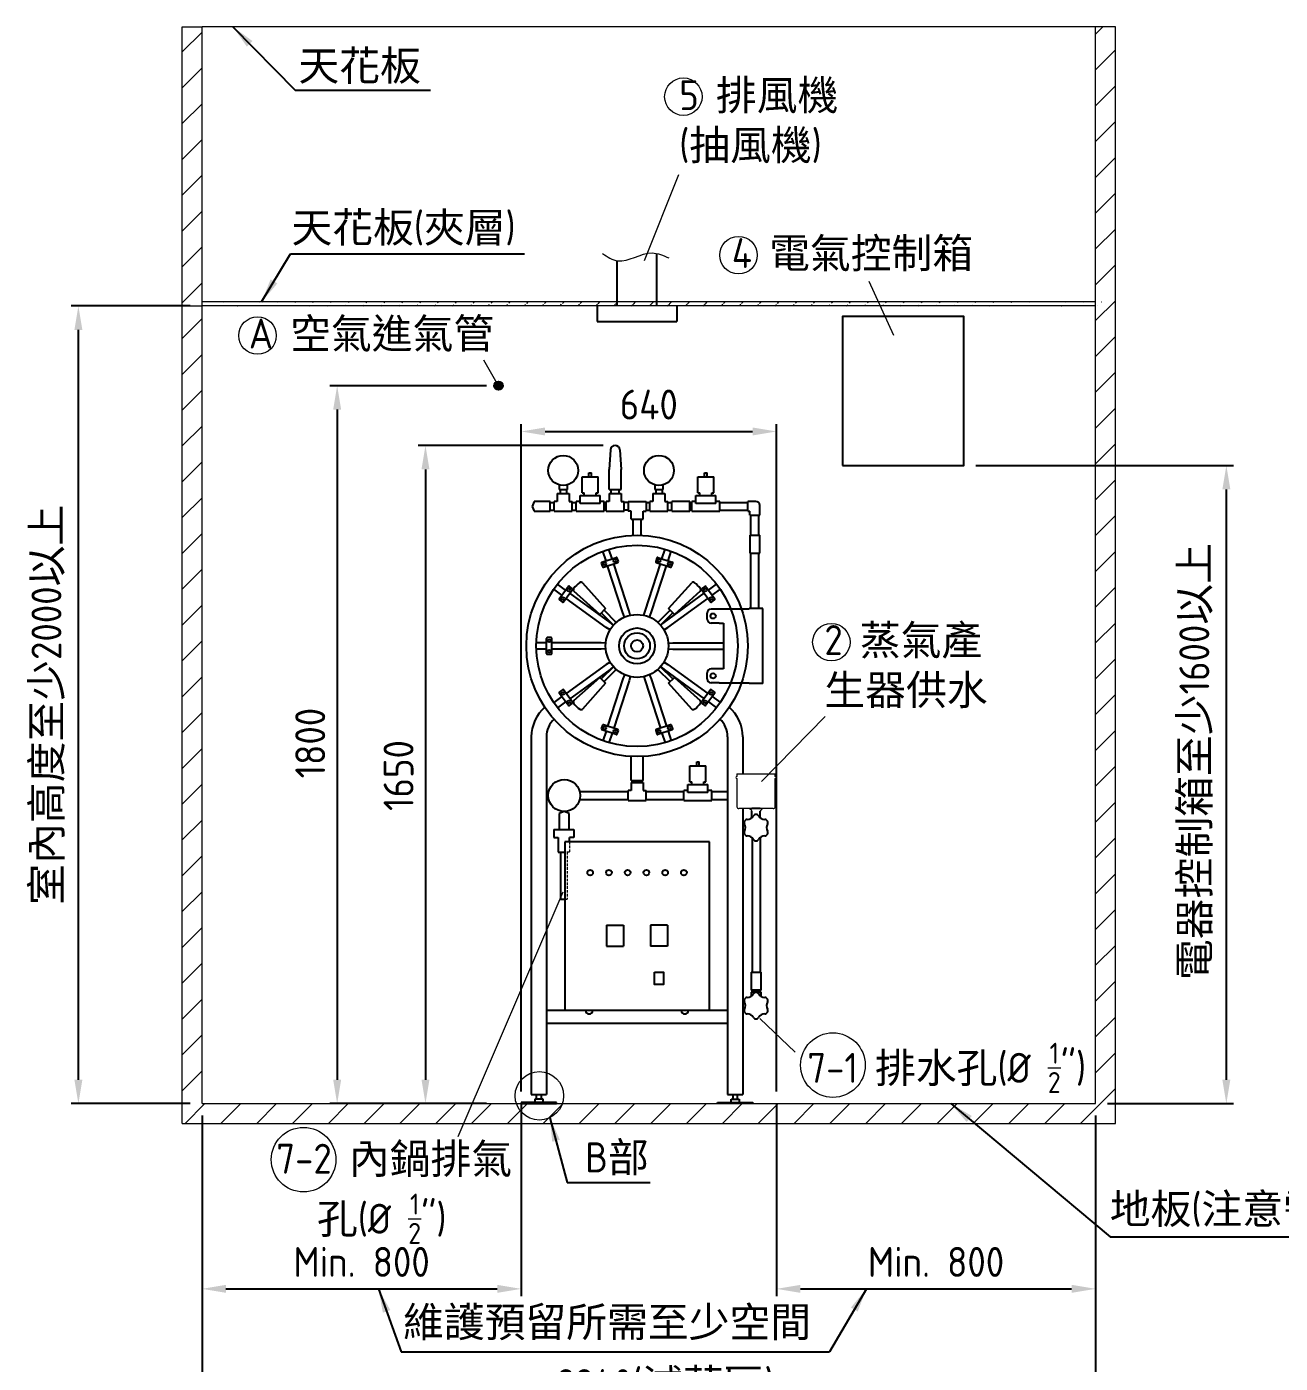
# Model space of a CAD drawing. Header units: millimetres. Extents: x -224883 to -213163, y -21825 to -13585.
# Drawn here: x -220873 to -217730, y -20106 to -16755 of the extents above; entities that cross this region are included whole.
import ezdxf

# ---------------------------------------------------------------- set-up
doc = ezdxf.new("R2010")
doc.units = ezdxf.units.MM
doc.linetypes.add('HIDDEN', pattern=[9.525, 6.35, -3.175])
doc.layers.get('0').update_dxf_attribs({"lineweight": 25})
for name, color, linetype, lineweight in [('D', 3, 'Continuous', 13), ('H', 2, 'HIDDEN', 15), ('S', 4, 'Continuous', 15)]:
    doc.layers.add(name, color=color, linetype=linetype, lineweight=lineweight)
doc.styles.get("Standard").update_dxf_attribs({"font": 'KAIU.TTF'})
doc.styles.add('STU25', font='isocp2.shx')
doc.dimstyles.new('STU25', dxfattribs={"dimscale": 30, "dimtxt": 2.5, "dimasz": 2, "dimexe": 0.6, "dimexo": 1, "dimgap": 1, "dimtad": 1, "dimdsep": 46, "dimtxsty": 'STU25', "dimcen": 2, "dimazin": 2, "dimtfac": 1, "dimtmove": 0, "dimatfit": 3, "dimfxl": 0, "dimtolj": 1, "dimtzin": 0, "dimarcsym": 0})
doc.dimstyles.new('STU25$7', dxfattribs={"dimscale": 30, "dimtxt": 2.5, "dimasz": 2, "dimexe": 1.25, "dimexo": 0.625, "dimgap": 1, "dimtad": 0, "dimdec": 4, "dimdsep": 46, "dimtxsty": 'STU25', "dimcen": 2.5, "dimazin": 2, "dimtfac": 1, "dimtdec": 4, "dimtmove": 0, "dimatfit": 3, "dimfxl": 0, "dimtolj": 1, "dimtzin": 0, "dimarcsym": 0})

# ---------------------------------------------------------------- blocks, each defined once
blk = doc.blocks.new('*D2')
at = {"layer": 'D', "color": 0, "linetype": 'Continuous', "lineweight": -2}
for p, q in [((-219633.3, -19425.3), (-219633.3, -17752.1)), ((-218993.3, -19425.3), (-218993.3, -17752.1)), ((-219573.3, -17770.1), (-219053.3, -17770.1))]:
    blk.add_line(p, q, dxfattribs=at)
at = {"layer": 'D', "color": 0}
for points in [[(-219573.3, -17760.1), (-219573.3, -17780.1), (-219633.3, -17770.1)], [(-219053.3, -17780.1), (-219053.3, -17760.1), (-218993.3, -17770.1)]]:
    blk.add_solid(points, dxfattribs=at)
at = {"layer": 'Defpoints', "color": 0}
for p in [(-218993.3, -17770.1), (-219633.3, -19455.3), (-218993.3, -19455.3)]:
    blk.add_point(p, dxfattribs=at)
at = {"layer": 'D', "color": 0, "insert": (-219313.3, -17702.6), "char_height": 75, "attachment_point": 5, "style": 'STU25'}
blk.add_mtext('\\A1;640', dxfattribs=at)
blk = doc.blocks.new('*D3')
at = {"layer": 'D', "color": 0, "linetype": 'Continuous', "lineweight": -2}
for p, q in [((-219427.8, -17805.3), (-219891.2, -17805.3)), ((-219873.2, -17865.3), (-219873.2, -19395.3)), ((-219811.9, -19455.3), (-219891.2, -19455.3))]:
    blk.add_line(p, q, dxfattribs=at)
at = {"layer": 'D', "color": 0}
for points in [[(-219863.2, -17865.3), (-219883.2, -17865.3), (-219873.2, -17805.3)], [(-219883.2, -19395.3), (-219863.2, -19395.3), (-219873.2, -19455.3)]]:
    blk.add_solid(points, dxfattribs=at)
at = {"layer": 'Defpoints', "color": 0}
for p in [(-219397.8, -17805.3), (-219873.2, -19455.3), (-219781.9, -19455.3)]:
    blk.add_point(p, dxfattribs=at)
at = {"layer": 'D', "color": 0, "insert": (-219940.7, -18632.6), "char_height": 75, "attachment_point": 5, "rotation": 90, "style": 'STU25'}
blk.add_mtext('\\A1;1650', dxfattribs=at)
blk = doc.blocks.new('*D7')
at = {"layer": 'D', "color": 0, "lineweight": -2}
for p, q in [((-220433.3, -19485.3), (-220433.3, -20257.9)), ((-218193.3, -19485.3), (-218193.3, -20257.9)), ((-220373.3, -20239.9), (-218253.3, -20239.9))]:
    blk.add_line(p, q, dxfattribs=at)
at = {"layer": 'D', "color": 0}
for points in [[(-220373.3, -20229.9), (-220373.3, -20249.9), (-220433.3, -20239.9)], [(-218253.3, -20249.9), (-218253.3, -20229.9), (-218193.3, -20239.9)]]:
    blk.add_solid(points, dxfattribs=at)
at = {"layer": 'Defpoints', "color": 0}
for p in [(-220433.3, -19455.3), (-218193.3, -19455.3), (-218193.3, -20239.9)]:
    blk.add_point(p, dxfattribs=at)
at = {"layer": 'D', "color": 0, "insert": (-219271.2, -20162.7), "char_height": 75, "attachment_point": 5, "style": 'STU25'}
blk.add_mtext('\\A1;2240({\\f標楷體|b0|i0|c136|p65;滅菌區})', dxfattribs=at)
blk = doc.blocks.new('*D8')
at = {"layer": 'D', "color": 0, "lineweight": -2}
for p, q in [((-220463.3, -17455.3), (-220761.3, -17455.3)), ((-220743.3, -19395.3), (-220743.3, -17515.3)), ((-220463.3, -19455.3), (-220761.3, -19455.3))]:
    blk.add_line(p, q, dxfattribs=at)
at = {"layer": 'D', "color": 0}
for points in [[(-220733.3, -17515.3), (-220753.3, -17515.3), (-220743.3, -17455.3)], [(-220753.3, -19395.3), (-220733.3, -19395.3), (-220743.3, -19455.3)]]:
    blk.add_solid(points, dxfattribs=at)
at = {"layer": 'Defpoints', "color": 0}
for p in [(-220743.3, -17455.3), (-220433.3, -17455.3), (-220433.3, -19455.3)]:
    blk.add_point(p, dxfattribs=at)
at = {"layer": 'D', "color": 0, "insert": (-220819.1, -18455.3), "char_height": 75, "attachment_point": 5, "rotation": 90, "style": 'STU25'}
blk.add_mtext('\\A1;{\\f標楷體|b0|i0|c136|p65;室內高度至少}2000{\\f標楷體|b0|i0|c136|p65;以上}', dxfattribs=at)
blk = doc.blocks.new('*D9')
at = {"layer": 'D', "color": 0, "lineweight": -2}
for p, q in [((-218493.2, -17855.3), (-217847.5, -17855.3)), ((-217865.5, -19395.3), (-217865.5, -17915.3)), ((-218163.3, -19455.3), (-217847.5, -19455.3))]:
    blk.add_line(p, q, dxfattribs=at)
at = {"layer": 'D', "color": 0}
for points in [[(-217855.5, -17915.3), (-217875.5, -17915.3), (-217865.5, -17855.3)], [(-217875.5, -19395.3), (-217855.5, -19395.3), (-217865.5, -19455.3)]]:
    blk.add_solid(points, dxfattribs=at)
at = {"layer": 'Defpoints', "color": 0}
for p in [(-218523.2, -17855.3), (-217865.5, -17855.3), (-218193.3, -19455.3)]:
    blk.add_point(p, dxfattribs=at)
at = {"layer": 'D', "color": 0, "insert": (-217941.5, -18597.7), "char_height": 75, "attachment_point": 5, "rotation": 90, "style": 'STU25'}
blk.add_mtext('\\A1;{\\f標楷體|b0|i0|c136|p65;電器控制箱至少}1600{\\f標楷體|b0|i0|c136|p65;以上}', dxfattribs=at)
blk = doc.blocks.new('*D10')
at = {"layer": 'D', "color": 0, "lineweight": -2}
for p, q in [((-219633.3, -19455.3), (-219633.3, -19937.7)), ((-220433.3, -19485.3), (-220433.3, -19937.7)), ((-220373.3, -19919.7), (-219693.3, -19919.7))]:
    blk.add_line(p, q, dxfattribs=at)
at = {"layer": 'D', "color": 0}
for points in [[(-220373.3, -19909.7), (-220373.3, -19929.7), (-220433.3, -19919.7)], [(-219693.3, -19929.7), (-219693.3, -19909.7), (-219633.3, -19919.7)]]:
    blk.add_solid(points, dxfattribs=at)
at = {"layer": 'Defpoints', "color": 0}
for p in [(-219633.3, -19425.3), (-220433.3, -19455.3), (-219633.3, -19919.7)]:
    blk.add_point(p, dxfattribs=at)
at = {"layer": 'D', "color": 0, "insert": (-220033.3, -19852.2), "char_height": 75, "attachment_point": 5, "style": 'STU25'}
blk.add_mtext('\\A1;Min. 800', dxfattribs=at)
blk = doc.blocks.new('*D11')
at = {"layer": 'D', "color": 0, "lineweight": -2}
for p, q in [((-218993.3, -19455.3), (-218993.3, -19937.7)), ((-218193.3, -19485.3), (-218193.3, -19937.7)), ((-218933.3, -19919.7), (-218253.3, -19919.7))]:
    blk.add_line(p, q, dxfattribs=at)
at = {"layer": 'D', "color": 0}
for points in [[(-218933.3, -19909.7), (-218933.3, -19929.7), (-218993.3, -19919.7)], [(-218253.3, -19929.7), (-218253.3, -19909.7), (-218193.3, -19919.7)]]:
    blk.add_solid(points, dxfattribs=at)
at = {"layer": 'Defpoints', "color": 0}
for p in [(-218993.3, -19425.3), (-218193.3, -19455.3), (-218193.3, -19919.7)]:
    blk.add_point(p, dxfattribs=at)
at = {"layer": 'D', "color": 0, "insert": (-218593.3, -19852.2), "char_height": 75, "attachment_point": 5, "style": 'STU25'}
blk.add_mtext('\\A1;Min. 800', dxfattribs=at)
blk = doc.blocks.new('*D12')
at = {"layer": 'D', "color": 0, "lineweight": -2}
for p, q in [((-219720, -17655.3), (-220112.6, -17655.3)), ((-220094.6, -17715.3), (-220094.6, -19395.3)), ((-219720, -19455.3), (-220112.6, -19455.3))]:
    blk.add_line(p, q, dxfattribs=at)
at = {"layer": 'D', "color": 0}
for points in [[(-220084.6, -17715.3), (-220104.6, -17715.3), (-220094.6, -17655.3)], [(-220104.6, -19395.3), (-220084.6, -19395.3), (-220094.6, -19455.3)]]:
    blk.add_solid(points, dxfattribs=at)
at = {"layer": 'Defpoints', "color": 0}
for p in [(-219690, -17655.3), (-220094.6, -19455.3), (-219690, -19455.3)]:
    blk.add_point(p, dxfattribs=at)
at = {"layer": 'D', "color": 0, "insert": (-220162.1, -18551.3), "char_height": 75, "attachment_point": 5, "rotation": 90, "style": 'STU25'}
blk.add_mtext('\\A1;1800', dxfattribs=at)

msp = doc.modelspace()

# ---------------------------------------------------------------- hatches: boundary and pattern name
msp.add_hatch(color=256).paths.add_polyline_path([(-219679.204, -17655.276, 1), (-219700.726, -17655.276, 1)])
at = {"layer": 'H', "linetype": 'HIDDEN', "ltscale": 5}
h = msp.add_hatch(dxfattribs=at)
h.set_pattern_fill('ANSI31', color=256, scale=20, style=0)
h.set_pattern_definition([(45, (-214011.515, -9987.6), (-44.90128, 44.90128), [])])
h.paths.add_polyline_path([(-220483.334, -19505.276), (-220483.334, -16755.276), (-220433.334, -16755.276), (-220433.334, -19455.276), (-218193.334, -19455.276), (-218193.334, -16755.276), (-218143.334, -16755.276), (-218143.334, -19505.276)])
at = {"layer": 'H'}
h = msp.add_hatch(dxfattribs=at)
h.set_pattern_fill('ANSI31', color=256, scale=10, style=0)
h.set_pattern_definition([(45, (17008.828, 61.015), (-22.4506403, 22.4506403), [])])
edge = h.paths.add_edge_path()
edge.add_line((-218159.26, -17445.276), (-220449.26, -17445.276))
edge.add_line((-218159.26, -17455.276), (-220449.26, -17455.276))

# ---------------------------------------------------------------- linework, layer by layer
at = {"linetype": 'Continuous'}
for p, q in [((-219292.834, -17455.276), (-219292.834, -17323.969)), ((-219392.834, -17455.276), (-219392.834, -17341.879)), ((-219442.834, -17455.276), (-219442.834, -17494.419)), ((-219242.834, -17455.276), (-219242.834, -17494.419)), ((-219442.834, -17494.419), (-219242.834, -17494.419)), ((-219409.69, -17816.393), (-219412.834, -17865.276)), ((-219385.979, -17816.393), (-219382.834, -17865.276)), ((-219480.334, -17883.766), (-219440.334, -17883.766)), ((-219480.334, -17923.766), (-219480.334, -17883.766)), ((-219463.334, -17883.766), (-219463.334, -17873.766)), ((-219463.334, -17873.766), (-219457.334, -17873.766)), ((-219457.334, -17883.766), (-219457.334, -17873.766)), ((-219440.334, -17923.766), (-219440.334, -17883.766)), ((-219412.834, -17915.276), (-219412.834, -17865.276)), ((-219382.834, -17915.276), (-219382.834, -17865.276)), ((-219190.334, -17883.766), (-219150.334, -17883.766)), ((-219190.334, -17923.766), (-219190.334, -17883.766)), ((-219173.334, -17883.766), (-219173.334, -17873.766)), ((-219173.334, -17873.766), (-219167.334, -17873.766)), ((-219167.334, -17883.766), (-219167.334, -17873.766)), ((-219150.334, -17923.766), (-219150.334, -17883.766)), ((-219542.834, -17925.276), (-219542.834, -17945.276)), ((-219542.834, -17925.276), (-219512.834, -17925.276)), ((-219537.834, -17903.918), (-219537.834, -17915.276)), ((-219537.834, -17915.276), (-219517.834, -17915.276)), ((-219537.834, -17925.276), (-219517.834, -17925.276)), ((-219535.834, -17915.276), (-219535.834, -17925.276)), ((-219519.834, -17915.276), (-219519.834, -17925.276)), ((-219519.834, -17915.276), (-219519.834, -17925.276)), ((-219517.834, -17903.918), (-219517.834, -17915.276)), ((-219512.834, -17925.276), (-219512.834, -17945.276)), ((-219480.334, -17923.766), (-219475.334, -17923.766)), ((-219475.334, -17930.276), (-219475.334, -17923.766)), ((-219445.334, -17923.766), (-219440.334, -17923.766)), ((-219445.334, -17930.276), (-219445.334, -17923.766)), ((-219412.834, -17915.276), (-219382.834, -17915.276)), ((-219412.834, -17925.276), (-219412.834, -17945.276)), ((-219412.834, -17925.276), (-219382.834, -17925.276)), ((-219407.834, -17925.276), (-219407.834, -17915.276)), ((-219387.834, -17925.276), (-219387.834, -17915.276)), ((-219382.834, -17925.276), (-219382.834, -17945.276)), ((-219302.834, -17925.276), (-219272.834, -17925.276)), ((-219302.834, -17925.276), (-219302.834, -17945.276)), ((-219297.834, -17903.918), (-219297.834, -17915.276)), ((-219297.834, -17915.276), (-219277.834, -17915.276)), ((-219297.834, -17925.276), (-219277.834, -17925.276)), ((-219295.834, -17915.276), (-219295.834, -17925.276)), ((-219279.834, -17915.276), (-219279.834, -17925.276)), ((-219279.834, -17915.276), (-219279.834, -17925.276)), ((-219277.834, -17903.918), (-219277.834, -17915.276)), ((-219272.834, -17925.276), (-219272.834, -17945.276)), ((-219190.334, -17923.766), (-219185.334, -17923.766)), ((-219185.334, -17930.276), (-219185.334, -17923.766)), ((-219155.334, -17923.766), (-219150.334, -17923.766)), ((-219155.334, -17930.276), (-219155.334, -17923.766)), ((-219600.334, -17945.276), (-219605.334, -17957.776)), ((-219605.334, -17957.776), (-219600.334, -17970.276)), ((-219560.334, -17945.276), (-219600.334, -17945.276)), ((-219560.334, -17970.276), (-219560.334, -17945.276)), ((-219560.334, -17947.776), (-219550.334, -17947.776)), ((-219550.334, -17970.276), (-219550.334, -17945.276)), ((-219542.834, -17945.276), (-219550.334, -17945.276)), ((-219512.834, -17945.276), (-219505.334, -17945.276)), ((-219505.334, -17970.276), (-219505.334, -17945.276)), ((-219505.334, -17947.776), (-219495.334, -17947.776)), ((-219495.334, -17970.276), (-219495.334, -17945.276)), ((-219485.334, -17945.276), (-219495.334, -17945.276)), ((-219485.334, -17940.276), (-219485.334, -17930.276)), ((-219485.334, -17930.276), (-219435.334, -17930.276)), ((-219485.334, -17950.276), (-219485.334, -17940.276)), ((-219435.334, -17950.276), (-219485.334, -17950.276)), ((-219435.334, -17940.276), (-219435.334, -17930.276)), ((-219435.334, -17950.276), (-219435.334, -17940.276)), ((-219425.334, -17945.276), (-219435.334, -17945.276)), ((-219425.334, -17970.276), (-219425.334, -17945.276)), ((-219425.334, -17947.776), (-219420.334, -17947.776)), ((-219412.834, -17945.276), (-219420.334, -17945.276)), ((-219420.334, -17970.276), (-219420.334, -17945.276)), ((-219382.834, -17945.276), (-219375.334, -17945.276)), ((-219375.334, -17970.276), (-219375.334, -17945.276)), ((-219365.334, -17947.776), (-219375.334, -17947.776)), ((-219365.334, -17945.276), (-219365.334, -17970.276)), ((-219365.334, -17945.276), (-219320.334, -17945.276)), ((-219320.334, -17945.276), (-219320.334, -17970.276)), ((-219320.334, -17947.776), (-219310.334, -17947.776)), ((-219310.334, -17970.276), (-219310.334, -17945.276)), ((-219302.834, -17945.276), (-219310.334, -17945.276)), ((-219272.834, -17945.276), (-219265.334, -17945.276)), ((-219265.334, -17970.276), (-219265.334, -17945.276)), ((-219265.334, -17947.776), (-219255.334, -17947.776)), ((-219255.334, -17970.276), (-219255.334, -17945.276)), ((-219210.334, -17945.276), (-219255.334, -17945.276)), ((-219210.334, -17970.276), (-219210.334, -17945.276)), ((-219210.334, -17947.776), (-219205.334, -17947.776)), ((-219205.334, -17970.276), (-219205.334, -17945.276)), ((-219195.334, -17945.276), (-219205.334, -17945.276)), ((-219195.334, -17930.276), (-219145.334, -17930.276)), ((-219195.334, -17940.276), (-219195.334, -17930.276)), ((-219195.334, -17950.276), (-219195.334, -17940.276)), ((-219145.334, -17950.276), (-219195.334, -17950.276)), ((-219145.334, -17940.276), (-219145.334, -17930.276)), ((-219145.334, -17950.276), (-219145.334, -17940.276)), ((-219135.334, -17945.276), (-219145.334, -17945.276)), ((-219135.334, -17970.276), (-219135.334, -17945.276)), ((-219135.334, -17947.776), (-219065.334, -17947.776)), ((-219065.334, -17970.276), (-219065.334, -17945.276)), ((-219045.334, -17945.276), (-219065.334, -17945.276)), ((-219035.334, -17980.276), (-219035.334, -17955.276)), ((-219600.334, -17970.276), (-219560.334, -17970.276)), ((-219560.334, -17967.776), (-219550.334, -17967.776)), ((-219550.334, -17970.276), (-219505.334, -17970.276)), ((-219505.334, -17967.776), (-219495.334, -17967.776)), ((-219495.334, -17970.276), (-219425.334, -17970.276)), ((-219425.334, -17967.776), (-219420.334, -17967.776)), ((-219420.334, -17970.276), (-219375.334, -17970.276)), ((-219365.334, -17967.776), (-219375.334, -17967.776)), ((-219357.834, -17970.276), (-219365.334, -17970.276)), ((-219357.834, -17990.276), (-219357.834, -17970.276)), ((-219357.834, -17990.276), (-219327.834, -17990.276)), ((-219352.834, -18030.276), (-219352.834, -17990.276)), ((-219332.834, -18030.276), (-219332.834, -17990.276)), ((-219327.834, -17970.276), (-219320.334, -17970.276)), ((-219327.834, -17990.276), (-219327.834, -17970.276)), ((-219320.334, -17967.776), (-219310.334, -17967.776)), ((-219310.334, -17970.276), (-219265.334, -17970.276)), ((-219265.334, -17967.776), (-219255.334, -17967.776)), ((-219255.334, -17970.276), (-219210.334, -17970.276)), ((-219210.334, -17967.776), (-219205.334, -17967.776)), ((-219205.334, -17970.276), (-219135.334, -17970.276)), ((-219135.334, -17967.776), (-219065.334, -17967.776)), ((-219065.334, -17970.276), (-219060.334, -17970.276)), ((-219060.334, -17980.276), (-219060.334, -17970.276)), ((-219060.334, -17980.276), (-219035.334, -17980.276)), ((-219057.834, -18030.276), (-219057.834, -17980.276)), ((-219037.834, -18030.276), (-219037.834, -17980.276)), ((-219060.334, -18030.276), (-219060.334, -18075.276)), ((-219060.334, -18030.276), (-219035.334, -18030.276)), ((-219035.334, -18075.276), (-219035.334, -18030.276)), ((-219060.334, -18075.276), (-219035.334, -18075.276)), ((-219057.834, -18213.776), (-219057.834, -18075.276)), ((-219037.834, -18213.776), (-219037.834, -18075.276)), ((-219479.903, -18149.494), (-219421.567, -18214.194)), ((-219264.102, -18214.194), (-219205.766, -18149.494)), ((-219436.416, -18229.044), (-219501.116, -18170.707)), ((-219184.553, -18170.707), (-219249.253, -18229.044)), ((-219421.567, -18214.194), (-219436.416, -18229.044)), ((-219432.35, -18224.978), (-219401.776, -18255.551)), ((-219395.059, -18248.834), (-219425.632, -18218.26)), ((-219260.036, -18218.26), (-219290.61, -18248.834)), ((-219283.892, -18255.551), (-219253.319, -18224.978)), ((-219249.253, -18229.044), (-219264.102, -18214.194)), ((-219126.068, -18215.276), (-219157.068, -18215.276)), ((-219062.068, -18215.276), (-219126.068, -18215.276)), ((-219027.068, -18213.776), (-219062.068, -18213.776)), ((-219027.068, -18401.776), (-219027.068, -18213.776)), ((-219137.068, -18250.276), (-219126.068, -18250.276)), ((-219126.068, -18250.276), (-219126.068, -18365.276)), ((-219401.776, -18360), (-219432.35, -18390.574)), ((-219253.319, -18390.574), (-219283.892, -18360)), ((-219501.116, -18444.844), (-219436.416, -18386.508)), ((-219436.416, -18386.508), (-219421.567, -18401.357)), ((-219425.632, -18397.291), (-219395.059, -18366.718)), ((-219290.61, -18366.718), (-219260.036, -18397.291)), ((-219264.102, -18401.357), (-219249.253, -18386.508)), ((-219249.253, -18386.508), (-219184.553, -18444.844)), ((-219126.068, -18365.276), (-219137.068, -18365.276)), ((-219421.567, -18401.357), (-219479.903, -18466.057)), ((-219205.766, -18466.057), (-219264.102, -18401.357)), ((-219137.068, -18400.276), (-219126.068, -18400.276)), ((-219126.068, -18400.276), (-219062.068, -18400.276)), ((-219062.068, -18400.276), (-219062.068, -18401.776)), ((-219027.068, -18401.776), (-219062.068, -18401.776)), ((-219607.834, -18535.364), (-219607.834, -19432.276)), ((-219569.834, -18535.364), (-219569.834, -19432.276)), ((-219115.834, -18535.364), (-219115.834, -19432.276)), ((-219077.834, -18535.364), (-219077.834, -18627.75)), ((-219357.834, -18645.276), (-219357.834, -18584.87)), ((-219327.834, -18645.276), (-219327.834, -18584.87)), ((-219210.334, -18608.766), (-219170.334, -18608.766)), ((-219210.334, -18648.766), (-219210.334, -18608.766)), ((-219193.334, -18608.766), (-219193.334, -18598.766)), ((-219193.334, -18598.766), (-219187.334, -18598.766)), ((-219187.334, -18608.766), (-219187.334, -18598.766)), ((-219170.334, -18648.766), (-219170.334, -18608.766)), ((-219357.834, -18645.276), (-219327.834, -18645.276)), ((-219357.834, -18650.276), (-219327.834, -18650.276)), ((-219357.834, -18650.276), (-219357.834, -18670.276)), ((-219352.834, -18650.276), (-219352.834, -18645.276)), ((-219332.834, -18650.276), (-219332.834, -18645.276)), ((-219327.834, -18650.276), (-219327.834, -18670.276)), ((-219215.334, -18665.276), (-219215.334, -18655.276)), ((-219215.334, -18655.276), (-219165.334, -18655.276)), ((-219210.334, -18648.766), (-219205.334, -18648.766)), ((-219205.334, -18655.276), (-219205.334, -18648.766)), ((-219175.334, -18648.766), (-219170.334, -18648.766)), ((-219175.334, -18655.276), (-219175.334, -18648.766)), ((-219165.334, -18665.276), (-219165.334, -18655.276)), ((-219485.334, -18672.776), (-219365.334, -18672.776)), ((-219485.334, -18692.776), (-219365.334, -18692.776)), ((-219357.834, -18670.276), (-219365.334, -18670.276)), ((-219365.334, -18695.276), (-219365.334, -18670.276)), ((-219365.334, -18695.276), (-219320.334, -18695.276)), ((-219327.834, -18670.276), (-219320.334, -18670.276)), ((-219320.334, -18695.276), (-219320.334, -18670.276)), ((-219320.334, -18672.776), (-219225.334, -18672.776)), ((-219320.334, -18692.776), (-219225.334, -18692.776)), ((-219215.334, -18670.276), (-219225.334, -18670.276)), ((-219225.334, -18695.276), (-219225.334, -18670.276)), ((-219225.334, -18695.276), (-219155.334, -18695.276)), ((-219215.334, -18675.276), (-219215.334, -18665.276)), ((-219165.334, -18675.276), (-219215.334, -18675.276)), ((-219165.334, -18675.276), (-219165.334, -18665.276)), ((-219155.334, -18670.276), (-219165.334, -18670.276)), ((-219155.334, -18695.276), (-219155.334, -18670.276)), ((-219155.334, -18672.776), (-219115.834, -18672.776)), ((-219155.334, -18692.776), (-219115.834, -18692.776)), ((-219525.334, -18722.776), (-219537.834, -18727.776)), ((-219537.834, -18727.776), (-219537.834, -18767.776)), ((-219512.834, -18727.776), (-219525.334, -18722.776)), ((-219512.834, -18767.776), (-219512.834, -18727.776)), ((-219077.834, -18715.766), (-219077.834, -19432.276)), ((-219054.643, -18736.801), (-219054.643, -18722.247)), ((-219034.343, -18736.801), (-219034.343, -18722.247)), ((-219537.834, -18767.776), (-219512.834, -18767.776)), ((-219054.493, -18788.692), (-219054.493, -19126.021)), ((-219034.493, -18788.692), (-219034.493, -19126.021)), ((-219056.993, -19126.021), (-219056.993, -19171.021)), ((-219056.993, -19126.021), (-219031.993, -19126.021)), ((-219031.993, -19171.021), (-219031.993, -19126.021)), ((-219056.993, -19171.021), (-219031.993, -19171.021)), ((-219056.993, -19176.021), (-219031.993, -19176.021)), ((-219056.993, -19176.021), (-219056.993, -19186.237)), ((-219034.493, -19171.021), (-219054.493, -19171.021)), ((-219054.493, -19171.021), (-219054.493, -19176.021)), ((-219034.493, -19171.021), (-219034.493, -19176.021)), ((-219031.993, -19186.237), (-219031.993, -19176.021)), ((-219569.834, -19221.404), (-219472.024, -19221.404)), ((-219453.645, -19221.404), (-219232.024, -19221.404)), ((-219360.511, -19221.404), (-219325.158, -19221.404)), ((-219213.645, -19221.404), (-219115.834, -19221.404)), ((-219569.834, -19253.404), (-219115.834, -19253.404)), ((-219607.834, -19432.276), (-219569.834, -19432.276)), ((-219594.834, -19444.276), (-219594.834, -19432.276)), ((-219582.834, -19432.276), (-219582.834, -19444.276)), ((-219115.834, -19432.276), (-219077.834, -19432.276)), ((-219102.834, -19432.276), (-219102.834, -19444.276)), ((-219090.834, -19444.276), (-219090.834, -19432.276)), ((-219544.334, -19452.276), (-219633.334, -19452.276)), ((-219633.334, -19452.276), (-219633.334, -19455.276)), ((-219633.334, -19455.276), (-219544.334, -19455.276)), ((-219599.227, -19444.276), (-219599.227, -19452.276)), ((-219578.442, -19444.276), (-219599.227, -19444.276)), ((-219578.442, -19452.276), (-219578.442, -19444.276)), ((-219544.334, -19455.276), (-219544.334, -19452.276)), ((-219141.334, -19452.276), (-219052.334, -19452.276)), ((-219141.334, -19455.276), (-219141.334, -19452.276)), ((-219052.334, -19455.276), (-219141.334, -19455.276)), ((-219107.227, -19444.276), (-219086.442, -19444.276)), ((-219107.227, -19452.276), (-219107.227, -19444.276)), ((-219086.442, -19444.276), (-219086.442, -19452.276)), ((-219052.334, -19452.276), (-219052.334, -19455.276))]:
    msp.add_line(p, q, dxfattribs=at)
for p, q in [((-219431.051, -18097.757), (-219394.911, -18086.015)), ((-219420.59, -18094.358), (-219428.47, -18070.106)), ((-219405.373, -18089.414), (-219413.253, -18065.162)), ((-219389.61, -18095.858), (-219392.391, -18087.299)), ((-219293.278, -18087.299), (-219296.059, -18095.858)), ((-219290.758, -18086.015), (-219254.618, -18097.757)), ((-219280.296, -18089.414), (-219272.416, -18065.162)), ((-219265.079, -18094.358), (-219257.199, -18070.106)), ((-219432.335, -18100.277), (-219429.554, -18108.837)), ((-219427.034, -18110.121), (-219390.894, -18098.378)), ((-219378.1, -18225.128), (-219416.573, -18106.722)), ((-219362.883, -18220.184), (-219401.356, -18101.778)), ((-219322.786, -18220.184), (-219284.313, -18101.778)), ((-219307.569, -18225.128), (-219269.096, -18106.722)), ((-219294.775, -18098.378), (-219258.635, -18110.121)), ((-219256.115, -18108.837), (-219253.333, -18100.277)), ((-219521.779, -18167.876), (-219542.409, -18152.888)), ((-219537.649, -18189.72), (-219515.313, -18158.977)), ((-219505.239, -18163.825), (-219512.52, -18158.535)), ((-219173.149, -18158.535), (-219180.43, -18163.825)), ((-219170.356, -18158.977), (-219148.02, -18189.72)), ((-219163.89, -18167.876), (-219143.26, -18152.888)), ((-219531.184, -18180.821), (-219551.814, -18165.832)), ((-219537.207, -18192.513), (-219529.926, -18197.804)), ((-219527.132, -18197.361), (-219504.796, -18166.618)), ((-219419.944, -18261.641), (-219520.666, -18188.462)), ((-219410.539, -18248.697), (-219511.262, -18175.518)), ((-219275.13, -18248.697), (-219174.407, -18175.518)), ((-219265.725, -18261.641), (-219165.003, -18188.462)), ((-219180.873, -18166.618), (-219158.537, -18197.361)), ((-219155.743, -18197.804), (-219148.462, -18192.513)), ((-219154.485, -18180.821), (-219133.855, -18165.832)), ((-219373.884, -18235.405), (-219378.1, -18225.128)), ((-219360.253, -18230.976), (-219362.883, -18220.184)), ((-219325.416, -18230.976), (-219322.786, -18220.184)), ((-219311.785, -18235.405), (-219307.569, -18225.128)), ((-219167.068, -18240.276), (-219167.068, -18225.276)), ((-219410.492, -18267.477), (-219419.944, -18261.641)), ((-219402.068, -18255.882), (-219410.539, -18248.697)), ((-219283.601, -18255.882), (-219275.13, -18248.697)), ((-219275.176, -18267.477), (-219265.725, -18261.641)), ((-219137.068, -18250.276), (-219157.068, -18250.276)), ((-219569.834, -18326.776), (-219569.834, -18288.776)), ((-219558.834, -18286.776), (-219567.834, -18286.776)), ((-219556.834, -18326.776), (-219556.834, -18288.776)), ((-219569.834, -18299.776), (-219595.334, -18299.776)), ((-219569.834, -18315.776), (-219595.334, -18315.776)), ((-219567.834, -18328.776), (-219558.834, -18328.776)), ((-219432.334, -18299.776), (-219556.834, -18299.776)), ((-219432.334, -18315.776), (-219556.834, -18315.776)), ((-219421.258, -18300.61), (-219432.334, -18299.776)), ((-219421.258, -18314.942), (-219432.334, -18315.776)), ((-219264.411, -18300.61), (-219253.334, -18299.776)), ((-219264.411, -18314.942), (-219253.334, -18315.776)), ((-219253.334, -18299.776), (-219126.068, -18299.776)), ((-219253.334, -18315.776), (-219126.068, -18315.776)), ((-219419.944, -18353.91), (-219520.666, -18427.09)), ((-219410.492, -18348.074), (-219419.944, -18353.91)), ((-219402.068, -18359.669), (-219410.539, -18366.855)), ((-219283.601, -18359.669), (-219275.13, -18366.855)), ((-219275.176, -18348.074), (-219265.725, -18353.91)), ((-219265.725, -18353.91), (-219165.003, -18427.09)), ((-219410.539, -18366.855), (-219511.262, -18440.034)), ((-219378.1, -18390.423), (-219416.573, -18508.83)), ((-219362.883, -18395.367), (-219401.356, -18513.774)), ((-219373.884, -18380.146), (-219378.1, -18390.423)), ((-219360.253, -18384.575), (-219362.883, -18395.367)), ((-219325.416, -18384.575), (-219322.786, -18395.367)), ((-219322.786, -18395.367), (-219284.313, -18513.774)), ((-219311.785, -18380.146), (-219307.569, -18390.423)), ((-219307.569, -18390.423), (-219269.096, -18508.83)), ((-219275.13, -18366.855), (-219174.407, -18440.034)), ((-219167.068, -18390.276), (-219167.068, -18375.276)), ((-219137.068, -18365.276), (-219157.068, -18365.276)), ((-219515.313, -18456.574), (-219537.649, -18425.832)), ((-219529.926, -18417.748), (-219537.207, -18423.038)), ((-219504.796, -18448.933), (-219527.132, -18418.19)), ((-219158.537, -18418.19), (-219180.873, -18448.933)), ((-219148.02, -18425.832), (-219170.356, -18456.574)), ((-219137.068, -18400.276), (-219157.068, -18400.276)), ((-219148.462, -18423.038), (-219155.743, -18417.748)), ((-219531.184, -18434.731), (-219551.814, -18449.719)), ((-219521.779, -18447.675), (-219542.409, -18462.664)), ((-219512.52, -18457.017), (-219505.239, -18451.727)), ((-219180.43, -18451.727), (-219173.149, -18457.017)), ((-219163.89, -18447.675), (-219143.26, -18462.664)), ((-219154.485, -18434.731), (-219133.855, -18449.719)), ((-219429.554, -18506.715), (-219432.335, -18515.274)), ((-219394.911, -18529.537), (-219431.051, -18517.794)), ((-219420.59, -18521.193), (-219428.47, -18545.445)), ((-219390.894, -18517.173), (-219427.034, -18505.431)), ((-219405.373, -18526.138), (-219413.253, -18550.39)), ((-219392.391, -18528.253), (-219389.61, -18519.693)), ((-219296.059, -18519.693), (-219293.278, -18528.253)), ((-219258.635, -18505.431), (-219294.775, -18517.173)), ((-219254.618, -18517.794), (-219290.758, -18529.537)), ((-219280.296, -18526.138), (-219272.416, -18550.39)), ((-219265.079, -18521.193), (-219257.199, -18545.445)), ((-219253.333, -18515.274), (-219256.115, -18506.715)), ((-219044.493, -18715.766), (-219054.643, -18715.766)), ((-219034.343, -18715.766), (-219044.493, -18715.766)), ((-219054.643, -18736.801), (-219054.643, -18738.205)), ((-219034.343, -18738.205), (-219034.343, -18736.801)), ((-219551.737, -18767.776), (-219501.175, -18767.776)), ((-219551.737, -18767.776), (-219551.737, -18787.991)), ((-219551.737, -18787.991), (-219540.361, -18787.991)), ((-219540.361, -18787.991), (-219540.361, -18824.631)), ((-219524.084, -18798.904), (-219524.084, -19221.404)), ((-219161.584, -18798.904), (-219524.084, -18798.904)), ((-219501.175, -18787.991), (-219512.552, -18787.991)), ((-219512.552, -18798.904), (-219512.552, -18787.991)), ((-219501.175, -18767.776), (-219501.175, -18787.991)), ((-219161.584, -19221.404), (-219161.584, -18798.904)), ((-219540.361, -18824.631), (-219524.084, -18824.631)), ((-219534.663, -18824.631), (-219534.663, -18943.018)), ((-219534.663, -18943.018), (-219524.084, -18943.018)), ((-219419.534, -19007.654), (-219419.534, -19060.154)), ((-219419.534, -19007.654), (-219376.834, -19007.654)), ((-219376.834, -19007.654), (-219376.834, -19060.154)), ((-219266.134, -19007.654), (-219308.834, -19007.654)), ((-219308.834, -19007.654), (-219308.834, -19060.154)), ((-219266.134, -19007.654), (-219266.134, -19060.154)), ((-219419.534, -19060.154), (-219376.834, -19060.154)), ((-219266.134, -19060.154), (-219308.834, -19060.154)), ((-219524.084, -19221.404), (-219161.584, -19221.404))]:
    msp.add_line(p, q)
at = {"color": 7, "linetype": 'Continuous', "lineweight": 15}
for p, q in [((-219092.493, -18628.766), (-218996.493, -18628.766)), ((-219092.493, -18628.766), (-219092.493, -18634.982)), ((-218996.493, -18634.982), (-218996.493, -18628.766)), ((-219092.493, -18640.55), (-219092.493, -18710.766)), ((-218996.493, -18710.766), (-218996.493, -18640.55)), ((-219001.493, -18715.766), (-219087.493, -18715.766))]:
    msp.add_line(p, q, dxfattribs=at)
at = {"linetype": 'Continuous'}
msp.add_lwpolyline([(-218827.878, -17855.276), (-218523.189, -17855.276), (-218523.189, -17481.406), (-218827.878, -17481.406)], close=True, dxfattribs=at)
msp.add_lwpolyline([(-219298.834, -19126.054), (-219276.834, -19126.054), (-219276.834, -19156.254), (-219298.834, -19156.254)], close=True)
for centre, radius in [((-219689.965, -17655.276), 10.761), ((-219342.834, -18307.776), 277.5), ((-219342.834, -18307.776), 252.5), ((-219398.609, -18094.051), 3.5), ((-219287.06, -18094.051), 3.5), ((-219423.336, -18102.085), 3.5), ((-219262.332, -18102.085), 3.5), ((-219528.864, -18188.686), 3.5), ((-219513.582, -18167.652), 3.5), ((-219172.087, -18167.652), 3.5), ((-219156.805, -18188.686), 3.5), ((-219152.068, -18232.776), 6.5), ((-219342.834, -18307.776), 45), ((-219563.334, -18294.776), 3.5), ((-219342.834, -18307.776), 32.5), ((-219342.834, -18307.776), 15), ((-219563.334, -18320.776), 3.5), ((-219152.068, -18382.776), 6.5), ((-219528.864, -18426.865), 3.5), ((-219156.805, -18426.865), 3.5), ((-219513.582, -18447.9), 3.5), ((-219172.087, -18447.9), 3.5), ((-219423.336, -18513.467), 3.5), ((-219398.609, -18521.501), 3.5), ((-219287.06, -18521.501), 3.5), ((-219262.332, -18513.467), 3.5), ((-219460.334, -18876.154), 7), ((-219413.334, -18876.154), 7), ((-219366.334, -18876.154), 7), ((-219319.334, -18876.154), 7), ((-219272.334, -18876.154), 7), ((-219225.334, -18876.154), 7)]:
    msp.add_circle(centre, radius)
for centre, radius in [((-219527.834, -17867.776), 37.5), ((-219287.834, -17867.776), 37.5), ((-219342.834, -18307.776), 78.75), ((-219525.334, -18682.776), 40)]:
    msp.add_circle(centre, radius, dxfattribs=at)
for centre, radius, start, end in [((-219397.834, -17817.156), 11.88, 3.680791, 176.319209), ((-219045.334, -17955.276), 10, 0, 90), ((-219455.315, -18195.295), 55.773, 123.647115, 146.352885), ((-219483.443, -18153.034), 5.007, 39.078128, 123.647115), ((-219202.226, -18153.034), 5.007, 56.352885, 135), ((-219230.354, -18195.295), 55.773, 33.647115, 56.352885), ((-219497.576, -18167.167), 5.007, 146.352885, 225), ((-219188.093, -18167.167), 5.007, 309.078128, 33.647115), ((-219509.834, -18535.364), 98, 130.902507, 180), ((-219497.576, -18448.384), 5.007, 129.078128, 213.647115), ((-219455.315, -18420.256), 55.773, 213.647115, 236.352885), ((-219230.354, -18420.256), 55.773, 303.647115, 326.352885), ((-219188.093, -18448.384), 5.007, 326.352885, 45), ((-219175.834, -18535.364), 98, 0, 49.097493), ((-219509.834, -18535.364), 60, 133.046811, 180), ((-219483.443, -18462.517), 5.007, 236.352885, 315), ((-219202.226, -18462.517), 5.007, 219.078128, 303.647115), ((-219175.834, -18535.364), 60, 0, 46.953189), ((-219462.834, -19221.404), 9.189, 180, 0), ((-219222.834, -19221.404), 9.189, 180, 0)]:
    msp.add_arc(centre, radius, start, end, dxfattribs=at)
for centre, radius, start, end in [((-219394.293, -18087.917), 2, 18, 108), ((-219291.376, -18087.917), 2, 72, 162), ((-219430.433, -18099.659), 2, 108, 198), ((-219427.652, -18108.219), 2, 198, 288), ((-219391.512, -18096.476), 2, 288, 18), ((-219294.157, -18096.476), 2, 162, 252), ((-219258.017, -18108.219), 2, 252, 342), ((-219255.236, -18099.659), 2, 342, 72), ((-219513.695, -18160.153), 2, 54, 144), ((-219171.974, -18160.153), 2, 36, 126), ((-219536.031, -18190.895), 2, 144, 234), ((-219506.414, -18165.443), 2, 324, 54), ((-219179.255, -18165.443), 2, 126, 216), ((-219149.638, -18190.895), 2, 306, 36), ((-219528.75, -18196.185), 2, 234, 324), ((-219157.068, -18225.276), 10, 90, 180), ((-219156.919, -18196.185), 2, 216, 306), ((-219157.068, -18240.276), 10, 180, 270), ((-219567.834, -18288.776), 2, 90, 180), ((-219558.834, -18288.776), 2, 0, 90), ((-219567.834, -18326.776), 2, 180, 270), ((-219558.834, -18326.776), 2, 270, 0), ((-219157.068, -18375.276), 10, 90, 180), ((-219157.068, -18390.276), 10, 180, 270), ((-219536.031, -18424.656), 2, 126, 216), ((-219528.75, -18419.366), 2, 36, 126), ((-219156.919, -18419.366), 2, 54, 144), ((-219149.638, -18424.656), 2, 324, 54), ((-219513.695, -18455.399), 2, 216, 306), ((-219506.414, -18450.109), 2, 306, 36), ((-219179.255, -18450.109), 2, 144, 234), ((-219171.974, -18455.399), 2, 234, 324), ((-219430.433, -18515.892), 2, 162, 252), ((-219427.652, -18507.333), 2, 72, 162), ((-219394.293, -18527.635), 2, 252, 342), ((-219391.512, -18519.075), 2, 342, 72), ((-219294.157, -18519.075), 2, 108, 198), ((-219291.376, -18527.635), 2, 198, 288), ((-219258.017, -18507.333), 2, 18, 108), ((-219255.236, -18515.892), 2, 288, 18)]:
    msp.add_arc(centre, radius, start, end)
at = {"color": 7, "linetype": 'Continuous', "lineweight": 15}
for centre, radius, start, end in [((-219092.493, -18637.766), 2.5, 96.15064, 263.84936), ((-219092.793, -18634.982), 0.3, 276.15064, 0), ((-219092.793, -18640.55), 0.3, 0, 83.84936), ((-218996.193, -18634.982), 0.3, 180, 263.84936), ((-218996.193, -18640.55), 0.3, 96.15064, 180), ((-218996.493, -18637.766), 2.5, 276.15064, 83.84936), ((-219087.493, -18710.766), 5, 180, 270), ((-219064.004, -18725.766), 10, 20.605558, 90), ((-219024.983, -18725.766), 10, 90, 159.394442), ((-219001.493, -18710.766), 5, 270, 0)]:
    msp.add_arc(centre, radius, start, end, dxfattribs=at)
at = {"color": 7, "linetype": 'Continuous'}
for centre, radius, start, end in [((-219044.493, -18738.293), 7.973, 31.15518, 148.84482), ((-219044.493, -18738.293), 7.972, 31.15518, 148.84482), ((-219066.219, -18750.836), 7.972, 91.15518, 208.84482), ((-219066.219, -18750.836), 7.973, 91.15518, 208.84482), ((-219088.993, -18763.38), 18.028, 331.15518, 28.84482), ((-219088.993, -18763.38), 18.027, 331.15518, 28.84482), ((-219066.743, -18724.842), 18.028, 271.15518, 328.84482), ((-219066.743, -18724.842), 18.027, 271.15518, 328.84482), ((-219022.243, -18724.842), 18.028, 211.15518, 268.84482), ((-219022.243, -18724.842), 18.027, 211.15518, 268.84482), ((-219022.768, -18750.836), 7.972, 331.15518, 88.84482), ((-219022.768, -18750.836), 7.973, 331.15518, 88.84482), ((-218999.993, -18763.38), 18.028, 151.15518, 208.84482), ((-218999.993, -18763.38), 18.027, 151.15518, 208.84482), ((-219066.219, -18775.923), 7.972, 151.15518, 268.84482), ((-219066.219, -18775.923), 7.973, 151.15518, 268.84482), ((-219066.743, -18801.918), 18.028, 31.15518, 88.84482), ((-219066.743, -18801.918), 18.027, 31.15518, 88.84482), ((-219044.493, -18788.466), 7.973, 211.15518, 328.84482), ((-219044.493, -18788.466), 7.972, 211.15518, 328.84482), ((-219022.243, -18801.918), 18.028, 91.15518, 148.84482), ((-219022.243, -18801.918), 18.027, 91.15518, 148.84482), ((-219022.768, -18775.923), 7.972, 271.15518, 28.84482), ((-219022.768, -18775.923), 7.973, 271.15518, 28.84482), ((-219066.219, -19197.068), 7.973, 91.15518, 208.84482), ((-219066.219, -19197.068), 7.972, 91.15518, 208.84482), ((-219088.993, -19209.611), 18.028, 331.15518, 28.84482), ((-219088.993, -19209.611), 18.027, 331.15518, 28.84482), ((-219066.743, -19171.073), 18.027, 271.15518, 328.84482), ((-219066.743, -19171.073), 18.028, 271.15518, 328.84482), ((-219044.493, -19184.525), 7.973, 31.15518, 148.84482), ((-219044.493, -19184.525), 7.972, 31.15518, 148.84482), ((-219022.243, -19171.073), 18.028, 211.15518, 268.84482), ((-219022.243, -19171.073), 18.027, 211.15518, 268.84482), ((-219022.768, -19197.068), 7.973, 331.15518, 88.84482), ((-219022.768, -19197.068), 7.972, 331.15518, 88.84482), ((-218999.993, -19209.611), 18.028, 151.15518, 208.84482), ((-218999.993, -19209.611), 18.027, 151.15518, 208.84482), ((-219066.219, -19222.155), 7.973, 151.15518, 268.84482), ((-219066.219, -19222.155), 7.972, 151.15518, 268.84482), ((-219066.743, -19248.15), 18.027, 31.15518, 88.84482), ((-219066.743, -19248.15), 18.028, 31.15518, 88.84482), ((-219022.243, -19248.15), 18.028, 91.15518, 148.84482), ((-219022.243, -19248.15), 18.027, 91.15518, 148.84482), ((-219022.768, -19222.155), 7.973, 271.15518, 28.84482), ((-219022.768, -19222.155), 7.972, 271.15518, 28.84482), ((-219044.493, -19234.698), 7.973, 211.15518, 328.84482), ((-219044.493, -19234.698), 7.972, 211.15518, 328.84482)]:
    msp.add_arc(centre, radius, start, end, dxfattribs=at)
at = {"layer": 'D'}
for p, q in [((-219324.358, -17341.663), (-219237.886, -17125.621)), ((-219689.965, -17655.276), (-219727.225, -17591.27)), ((-219528.529, -18924.818), (-219792.359, -19538.472)), ((-219035.393, -19241.727), (-218946.428, -19326.292))]:
    msp.add_line(p, q, dxfattribs=at)
at = {"layer": 'D', "linetype": 'Continuous'}
for p, q in [((-218699.228, -17529.318), (-218760.508, -17394.45)), ((-220483.334, -17455.276), (-220433.334, -17455.276)), ((-219030.404, -18647.432), (-218871.263, -18484.388))]:
    msp.add_line(p, q, dxfattribs=at)
at = {"layer": 'D'}
for centre, radius in [((-219226.663, -16930.647), 47), ((-219088.365, -17328.023), 47), ((-220294.198, -17529.602), 47), ((-218855.658, -18298.315), 47), ((-218851.821, -19358.797), 81), ((-219587.627, -19435.798), 60.747), ((-220178.893, -19595.792), 81)]:
    msp.add_circle(centre, radius, dxfattribs=at)
msp.add_spline([(-219429.366, -17323.838), (-219391.461, -17342.1), (-219305.123, -17322.433), (-219263.007, -17335.076)], degree=3, dxfattribs=at)
at = {"layer": 'H'}
for p, q in [((-219512.552, -18798.904), (-219512.552, -18824.631)), ((-219512.552, -18824.631), (-219524.084, -18824.631)), ((-219518.249, -18824.631), (-219518.249, -18943.018)), ((-219524.084, -18943.018), (-219518.249, -18943.018))]:
    msp.add_line(p, q, dxfattribs=at)
at = {"layer": 'S', "linetype": 'Continuous'}
for p, q in [((-220483.334, -19505.276), (-220483.334, -16755.276)), ((-220483.334, -16755.276), (-220433.334, -16755.276)), ((-220433.334, -19455.276), (-220433.334, -16755.276)), ((-218143.334, -16755.276), (-220433.334, -16755.276)), ((-218193.334, -19455.276), (-218193.334, -16755.276)), ((-218143.334, -16755.276), (-218193.334, -16755.276)), ((-218143.334, -19505.276), (-218143.334, -16755.276)), ((-218193.334, -17445.276), (-220433.334, -17445.276)), ((-218193.334, -17455.276), (-220433.334, -17455.276)), ((-220433.334, -19455.276), (-218193.334, -19455.276)), ((-220483.334, -19505.276), (-218143.334, -19505.276))]:
    msp.add_line(p, q, dxfattribs=at)

# ---------------------------------------------------------------- texts
at = {"layer": 'D', "color": 11, "char_height": 75, "attachment_point": 1}
for s, insert in [('{\\C3;天花板 }', (-220191.642, -16815.275)), ('{\\Fisocp2.shx;\\C3;5 \\f標楷體|b0|i0|c136|p65;排風機\\P\\Fisocp2.shx;(\\f標楷體|b0|i0|c136|p65;抽風機\\Fisocp2.shx;)}', (-219236.995, -16889.289)), ('{\\C3;天花板\\Fisocp2.shx;(\\f標楷體|b0|i0|c136|p65;夾層\\Fisocp2.shx;)}', (-220209.13, -17221.07)), ('{\\Fisocp2.shx;\\C3;4 \\f標楷體|b0|i0|c136|p65;電氣控制箱}', (-219105.262, -17285.38)), ('{\\Fisocp2.shx;\\C3;A \\f標楷體|b0|i0|c136|p65;空氣進氣管}', (-220315.914, -17486.959)), ('{\\Fisocp3.shx;\\C3;2 \\f標楷體|b0|i0|c136|p65;蒸氣產\\P生器供水}', (-218873.19, -18255.544)), ('{\\Fisocp2.shx;\\C3;B\\f標楷體|b0|i0|c136|p65;部}', (-219473.003, -19552.494)), ('{\\C3;地板\\Fisocp2.shx;(\\f標楷體|b0|i0|c136|p65;注意需有防水層施工\\Fisocp2.shx;)}', (-218157.777, -19681.584)), ('{\\C3;維護預留所需至少空間}', (-219929.5, -19965.162))]:
    msp.add_mtext(s, dxfattribs=dict(at, insert=insert))
at = {"layer": 'D', "color": 11, "char_height": 75, "attachment_point": 1, "style": 'STU25'}
for s, insert in [('\\A1;{\\C3;7-1 \\f標楷體|b0|i0|c136|p65;排水孔\\Fisocp2.shx;(%%c \\H0.7x;\\S1/2;\\H1.429x;")}', (-218915.919, -19302.645)), ('\\A1;{\\C3;7-2 \\f標楷體|b0|i0|c136|p65;內鍋排氣\\P  孔\\Fisocp2.shx;(%%c \\H0.7x;\\S1/2;\\H1.429x;")}', (-220247.16, -19555.925))]:
    msp.add_mtext(s, dxfattribs=dict(at, insert=insert))

# ---------------------------------------------------------------- dimensions: what is measured, and where the dimension line sits
at = {"layer": 'D'}
for base, p1, p2, text, picture, middle in [((-220743.295, -17455.276), (-220433.334, -19455.276), (-220433.334, -17455.276), '{\\f標楷體|b0|i0|c136|p65;室內高度至少}<>{\\f標楷體|b0|i0|c136|p65;以上}', '*D8', (-220743.295, -18455.276)), ((-217865.534, -17855.276), (-218193.334, -19455.276), (-218523.189, -17855.276), '{\\f標楷體|b0|i0|c136|p65;電器控制箱至少}<>{\\f標楷體|b0|i0|c136|p65;以上}', '*D9', (-217865.534, -18597.701))]:
    dim = msp.add_linear_dim(base=base, p1=p1, p2=p2, angle=90, text=text, dimstyle='STU25', dxfattribs=at)
    dim.commit()
    dim.dimension.update_dxf_attribs({"geometry": picture, "text_midpoint": middle, "dimtype": 160})
dim = msp.add_linear_dim(base=(-220094.607, -19455.276), p1=(-219689.965, -17655.276), p2=(-219689.965, -19455.276), angle=90, dimstyle='STU25', dxfattribs=at)
dim.commit()
dim.dimension.update_dxf_attribs({"geometry": '*D12', "text_midpoint": (-220094.607, -18551.273), "dimtype": 160})
at = {"layer": 'D', "linetype": 'Continuous'}
dim = msp.add_linear_dim(base=(-218993.334, -17770.129), p1=(-219633.334, -19455.276), p2=(-218993.334, -19455.276), dimstyle='STU25', dxfattribs=at)
dim.commit()
dim.dimension.update_dxf_attribs({"geometry": '*D2', "text_midpoint": (-219313.334, -17702.629)})
dim = msp.add_linear_dim(base=(-219873.152, -19455.276), p1=(-219397.834, -17805.276), p2=(-219781.917, -19455.276), angle=90, dimstyle='STU25', dxfattribs=at)
dim.commit()
dim.dimension.update_dxf_attribs({"geometry": '*D3', "text_midpoint": (-219873.152, -18632.564), "dimtype": 160})
at = {"layer": 'D'}
for base, p1, p2, picture, middle in [((-219633.334, -19919.747), (-220433.334, -19455.276), (-219633.334, -19425.276), '*D10', (-220033.334, -19852.247)), ((-218193.334, -19919.747), (-218993.334, -19425.276), (-218193.334, -19455.276), '*D11', (-218593.334, -19852.247))]:
    dim = msp.add_linear_dim(base=base, p1=p1, p2=p2, text='Min. <>', dimstyle='STU25', dxfattribs=at)
    dim.commit()
    dim.dimension.update_dxf_attribs({"geometry": picture, "text_midpoint": middle})
dim = msp.add_linear_dim(base=(-218193.334, -20239.903), p1=(-220433.334, -19455.276), p2=(-218193.334, -19455.276), text='<>({\\f標楷體|b0|i0|c136|p65;滅菌區})', dimstyle='STU25', dxfattribs=at)
dim.commit()
dim.dimension.update_dxf_attribs({"geometry": '*D7', "text_midpoint": (-219271.18, -20239.903), "dimtype": 160})

# ---------------------------------------------------------------- leaders
for points in [[(-220356.041, -16755.276), (-220199.576, -16914.287), (-219860.882, -16914.287)], [(-220283.999, -17445.276), (-220211.212, -17324.418), (-219625.106, -17324.418)], [(-218556.098, -19455.276), (-218157.089, -19789.438), (-216942.992, -19789.438)], [(-219561.366, -19490.576), (-219517.866, -19652.919), (-219310.037, -19652.919)], [(-219991.172, -19919.747), (-219933.77, -20077.914), (-218859.982, -20077.914)], [(-218767.961, -19919.747), (-218859.982, -20077.914)]]:
    msp.add_leader(points, dimstyle='STU25$7', override={"dimgap": 1, "dimtad": 0}, dxfattribs=at)

doc.saveas('drawing.dxf')
